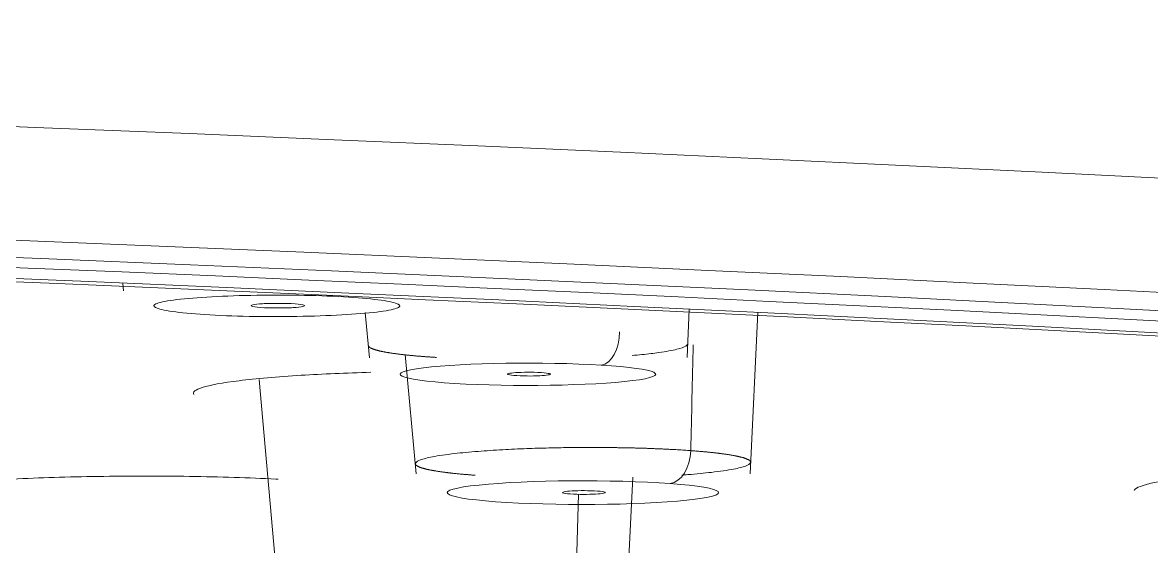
# Model space of a CAD drawing. Extents: x 19821 to 22981, y -91 to 2224.
# Drawn here: x 20742.06 to 20752.65, y 1308.87 to 1313.79 of the extents above; entities that cross this region are included whole.
import ezdxf

# ---------------------------------------------------------------- set-up
doc = ezdxf.new("R2010")
doc.units = 0
doc.header["$LTSCALE"] = 10
doc.header["$MEASUREMENT"] = 0
doc.layers.add('1', color=7, linetype='CONTINUOUS')

msp = doc.modelspace()

# ---------------------------------------------------------------- linework, layer by layer
at = {"layer": '1', "color": 7, "linetype": 'Continuous', "lineweight": 18}
for p, q in [((20742.997, 1311.341), (20743.003, 1311.272)), ((20745.272, 1311.069), (20745.313, 1310.644)), ((20748.293, 1310.645), (20748.313, 1311.098)), ((20748.883, 1309.555), (20748.956, 1311.067)), ((20745.647, 1310.674), (20745.752, 1309.554)), ((20744.277, 1310.44), (20744.449, 1308.517)), ((20747.732, 1308.517), (20747.784, 1309.523))]:
    msp.add_line(p, q, dxfattribs=at)
at = {"layer": '1', "color": 7, "linetype": 'Continuous', "lineweight": 13}
msp.add_line((20747.275, 1309.365), (20747.254, 1308.708), dxfattribs=at)
msp.add_ellipse((20690.341, 1302.937), major_axis=(-124.486, 0), ratio=0.087156, start_param=3.139264, end_param=4.704892, dxfattribs=at)
at = {"layer": '1', "color": 7, "linetype": 'Continuous', "lineweight": 18}
for centre, major_axis, ratio, start_param, end_param in [((20690.341, 1301.967), (-123.486, 0), 0.087156, 3.213209, 4.704892), ((20690.341, 1301.967), (-121.8, 0), 0.087156, 1.570796, 4.70718), ((20690.341, 1301.967), (-120.85, 0), 0.087156, 1.570796, 4.712389), ((20690.341, 1302.016), (119.248, 0), 0.087156, 4.712389, 7.847018), ((20690.341, 1301.967), (119.464, 0), 0.087156, 4.712389, 7.853982), ((20747.488, 1310.873), (-0.018, -0.299), 0.570796, 0.106884, 1.650487), ((20746.801, 1310.489), (-1.2, 0), 0.087155, 4.103011, 7.241448), ((20746.798, 1310.489), (-1.2, 0), 0.087156, 0.961452, 4.099821), ((20748.134, 1309.763), (-0.022, -0.299), 0.639977, 0.114038, 1.649194), ((20747.316, 1309.379), (-1.274, 0), 0.087155, 4.015182, 7.154819), ((20747.314, 1309.379), (-1.274, 0), 0.087157, 0.873501, 4.013315)]:
    msp.add_ellipse(centre, major_axis=major_axis, ratio=ratio, start_param=start_param, end_param=end_param, dxfattribs=at)
for points in [[(20745.02, 1311.218), (20744.883, 1311.225), (20744.601, 1311.233), (20744.136, 1311.23), (20743.723, 1311.212), (20743.418, 1311.182), (20743.27, 1311.144), (20743.3, 1311.104), (20743.507, 1311.068), (20743.729, 1311.05), (20743.866, 1311.043)], [(20743.866, 1311.043), (20744.003, 1311.036), (20744.286, 1311.028), (20744.75, 1311.031), (20745.163, 1311.049), (20745.468, 1311.079), (20745.616, 1311.117), (20745.587, 1311.157), (20745.379, 1311.193), (20745.157, 1311.211), (20745.02, 1311.218)], [(20744.578, 1311.151), (20744.519, 1311.153), (20744.412, 1311.155), (20744.268, 1311.149), (20744.194, 1311.137), (20744.202, 1311.123), (20744.274, 1311.116), (20744.326, 1311.113)], [(20744.326, 1311.113), (20744.386, 1311.111), (20744.493, 1311.109), (20744.637, 1311.115), (20744.711, 1311.127), (20744.703, 1311.141), (20744.63, 1311.148), (20744.578, 1311.151)], [(20746.924, 1310.504), (20746.879, 1310.507), (20746.795, 1310.509), (20746.676, 1310.505), (20746.607, 1310.496), (20746.603, 1310.485), (20746.655, 1310.479), (20746.694, 1310.476)], [(20746.694, 1310.476), (20746.739, 1310.474), (20746.823, 1310.471), (20746.943, 1310.476), (20747.011, 1310.484), (20747.015, 1310.495), (20746.963, 1310.502), (20746.924, 1310.504)], [(20747.453, 1309.394), (20747.41, 1309.396), (20747.329, 1309.399), (20747.205, 1309.396), (20747.129, 1309.387), (20747.113, 1309.376), (20747.159, 1309.37), (20747.195, 1309.367)], [(20747.195, 1309.367), (20747.238, 1309.364), (20747.319, 1309.361), (20747.442, 1309.365), (20747.519, 1309.373), (20747.534, 1309.384), (20747.488, 1309.39), (20747.453, 1309.394)]]:
    msp.add_open_spline(points, degree=3, dxfattribs=at)
for points, knots in [([(20745.941, 1310.647), (20745.936, 1310.647), (20745.925, 1310.648), (20745.909, 1310.649), (20745.893, 1310.65), (20745.878, 1310.651), (20745.862, 1310.652), (20745.847, 1310.653), (20745.832, 1310.654), (20745.817, 1310.655), (20745.802, 1310.657), (20745.787, 1310.658), (20745.773, 1310.659), (20745.758, 1310.66), (20745.744, 1310.661), (20745.73, 1310.663), (20745.716, 1310.664), (20745.702, 1310.665), (20745.689, 1310.667), (20745.676, 1310.668), (20745.663, 1310.669), (20745.65, 1310.671), (20745.637, 1310.672), (20745.624, 1310.673), (20745.612, 1310.675), (20745.6, 1310.676), (20745.588, 1310.678), (20745.576, 1310.679), (20745.564, 1310.681), (20745.553, 1310.682), (20745.542, 1310.684), (20745.531, 1310.685), (20745.52, 1310.687), (20745.51, 1310.689), (20745.5, 1310.69), (20745.49, 1310.692), (20745.48, 1310.693), (20745.47, 1310.695), (20745.461, 1310.697), (20745.452, 1310.698), (20745.443, 1310.7), (20745.435, 1310.702), (20745.426, 1310.704), (20745.418, 1310.705), (20745.41, 1310.707), (20745.403, 1310.709), (20745.396, 1310.711), (20745.389, 1310.713), (20745.382, 1310.714), (20745.375, 1310.716), (20745.369, 1310.718), (20745.363, 1310.72), (20745.357, 1310.722), (20745.352, 1310.724), (20745.347, 1310.725), (20745.342, 1310.727), (20745.337, 1310.729), (20745.333, 1310.731), (20745.329, 1310.733), (20745.313, 1310.741), (20745.304, 1310.75), (20745.303, 1310.757), (20745.302, 1310.758)], [0, 0, 0, 0, 0.013777, 0.027571, 0.041381, 0.055209, 0.069052, 0.082913, 0.09679, 0.110684, 0.124594, 0.138521, 0.152465, 0.166425, 0.180402, 0.194396, 0.208406, 0.222433, 0.236477, 0.250537, 0.264614, 0.278707, 0.292817, 0.306943, 0.321087, 0.335246, 0.349423, 0.363616, 0.377825, 0.392051, 0.406294, 0.420553, 0.434829, 0.449122, 0.463431, 0.477756, 0.492098, 0.506457, 0.520832, 0.535224, 0.549632, 0.564057, 0.578498, 0.592956, 0.60743, 0.621921, 0.636429, 0.650953, 0.665493, 0.68005, 0.694624, 0.709214, 0.72382, 0.738443, 0.753082, 0.767738, 0.782411, 0.797099, 0.811805, 0.826526, 0.983745, 1, 1, 1, 1]), ([(20748.299, 1310.774), (20748.298, 1310.767), (20748.284, 1310.75), (20748.204, 1310.721), (20748.058, 1310.695), (20747.9, 1310.676), (20747.808, 1310.667), (20747.776, 1310.665)], [0, 0, 0, 0, 0.177811, 0.424815, 0.707743, 0.900858, 1, 1, 1, 1]), ([(20743.663, 1310.299), (20743.65, 1310.321), (20743.71, 1310.368), (20744.049, 1310.431), (20744.623, 1310.481), (20745.093, 1310.501), (20745.326, 1310.508)], [0, 0, 0, 0, 0.238847, 0.502613, 0.766378, 1, 1, 1, 1]), ([(20746.305, 1309.542), (20746.299, 1309.542), (20746.289, 1309.543), (20746.273, 1309.544), (20746.258, 1309.545), (20746.243, 1309.547), (20746.228, 1309.548), (20746.213, 1309.549), (20746.198, 1309.55), (20746.184, 1309.552), (20746.169, 1309.553), (20746.155, 1309.554), (20746.141, 1309.556), (20746.127, 1309.557), (20746.114, 1309.558), (20746.101, 1309.56), (20746.087, 1309.561), (20746.074, 1309.563), (20746.062, 1309.564), (20746.049, 1309.566), (20746.037, 1309.567), (20746.024, 1309.569), (20746.013, 1309.57), (20746.001, 1309.572), (20745.989, 1309.573), (20745.978, 1309.575), (20745.967, 1309.577), (20745.956, 1309.578), (20745.946, 1309.58), (20745.935, 1309.582), (20745.925, 1309.583), (20745.916, 1309.585), (20745.906, 1309.587), (20745.897, 1309.589), (20745.888, 1309.59), (20745.879, 1309.592), (20745.87, 1309.594), (20745.862, 1309.596), (20745.854, 1309.597), (20745.846, 1309.599), (20745.838, 1309.601), (20745.831, 1309.603), (20745.824, 1309.605), (20745.817, 1309.607), (20745.811, 1309.609), (20745.805, 1309.61), (20745.799, 1309.612), (20745.793, 1309.614), (20745.788, 1309.616), (20745.783, 1309.618), (20745.778, 1309.62), (20745.774, 1309.622), (20745.77, 1309.624), (20745.766, 1309.626), (20745.762, 1309.628), (20745.759, 1309.63), (20745.756, 1309.632), (20745.753, 1309.634), (20745.751, 1309.636), (20745.742, 1309.644), (20745.74, 1309.661), (20745.784, 1309.687), (20745.898, 1309.717), (20746.086, 1309.744), (20746.318, 1309.766), (20746.551, 1309.782), (20746.777, 1309.792), (20746.985, 1309.798), (20747.131, 1309.801), (20747.22, 1309.802), (20747.261, 1309.802), (20747.302, 1309.802), (20747.343, 1309.802), (20747.383, 1309.802), (20747.424, 1309.802), (20747.465, 1309.802), (20747.505, 1309.802), (20747.545, 1309.802), (20747.585, 1309.801), (20747.624, 1309.801), (20747.664, 1309.8), (20747.703, 1309.8), (20747.741, 1309.799), (20747.78, 1309.798), (20747.818, 1309.797), (20747.855, 1309.796), (20747.892, 1309.795), (20747.929, 1309.794), (20747.965, 1309.792), (20748.001, 1309.791), (20748.036, 1309.789), (20748.071, 1309.788), (20748.105, 1309.786), (20748.138, 1309.784), (20748.171, 1309.783), (20748.204, 1309.781), (20748.236, 1309.779), (20748.267, 1309.777), (20748.297, 1309.775), (20748.317, 1309.773), (20748.327, 1309.773)], [0, 0, 0, 0, 0.004171, 0.008347, 0.012528, 0.016714, 0.020904, 0.0251, 0.029301, 0.033508, 0.037719, 0.041935, 0.046156, 0.050382, 0.054613, 0.058849, 0.06309, 0.067336, 0.071588, 0.075844, 0.080105, 0.084371, 0.088643, 0.092919, 0.0972, 0.101486, 0.105778, 0.110074, 0.114375, 0.118682, 0.122993, 0.127309, 0.131631, 0.135957, 0.140288, 0.144625, 0.148966, 0.153312, 0.157663, 0.16202, 0.166381, 0.170747, 0.175119, 0.179495, 0.183876, 0.188262, 0.192654, 0.19705, 0.201451, 0.205857, 0.210268, 0.214684, 0.219106, 0.223532, 0.227963, 0.232399, 0.23684, 0.241286, 0.245737, 0.250193, 0.2978, 0.355307, 0.422689, 0.499917, 0.562474, 0.618739, 0.668715, 0.712403, 0.749803, 0.758136, 0.766451, 0.774748, 0.783028, 0.79129, 0.799535, 0.807762, 0.815972, 0.824164, 0.832339, 0.840497, 0.848637, 0.856759, 0.864864, 0.872952, 0.881022, 0.889075, 0.897111, 0.905129, 0.91313, 0.921114, 0.92908, 0.937029, 0.944961, 0.952875, 0.960772, 0.968652, 0.976515, 0.984361, 0.992189, 1, 1, 1, 1]), ([(20748.327, 1309.773), (20748.332, 1309.772), (20748.343, 1309.772), (20748.358, 1309.77), (20748.374, 1309.769), (20748.389, 1309.768), (20748.404, 1309.767), (20748.419, 1309.765), (20748.434, 1309.764), (20748.448, 1309.763), (20748.462, 1309.762), (20748.477, 1309.76), (20748.491, 1309.759), (20748.504, 1309.757), (20748.518, 1309.756), (20748.531, 1309.755), (20748.545, 1309.753), (20748.558, 1309.752), (20748.57, 1309.75), (20748.583, 1309.749), (20748.595, 1309.747), (20748.607, 1309.746), (20748.619, 1309.744), (20748.631, 1309.743), (20748.642, 1309.741), (20748.654, 1309.739), (20748.665, 1309.738), (20748.676, 1309.736), (20748.686, 1309.734), (20748.696, 1309.733), (20748.706, 1309.731), (20748.716, 1309.729), (20748.726, 1309.728), (20748.735, 1309.726), (20748.744, 1309.724), (20748.753, 1309.722), (20748.762, 1309.721), (20748.77, 1309.719), (20748.778, 1309.717), (20748.786, 1309.715), (20748.793, 1309.713), (20748.801, 1309.711), (20748.808, 1309.71), (20748.814, 1309.708), (20748.821, 1309.706), (20748.827, 1309.704), (20748.833, 1309.702), (20748.838, 1309.7), (20748.844, 1309.698), (20748.849, 1309.696), (20748.853, 1309.694), (20748.858, 1309.692), (20748.862, 1309.69), (20748.866, 1309.688), (20748.869, 1309.687), (20748.873, 1309.685), (20748.876, 1309.683), (20748.878, 1309.681), (20748.881, 1309.679), (20748.889, 1309.67), (20748.892, 1309.653), (20748.848, 1309.627), (20748.733, 1309.598), (20748.545, 1309.57), (20748.363, 1309.553), (20748.261, 1309.545), (20748.242, 1309.544)], [0, 0, 0, 0, 0.007236, 0.014481, 0.021733, 0.028994, 0.036264, 0.043541, 0.050827, 0.058121, 0.065424, 0.072734, 0.080054, 0.087381, 0.094717, 0.10206, 0.109413, 0.116773, 0.124142, 0.13152, 0.138905, 0.146299, 0.153701, 0.161112, 0.168531, 0.175958, 0.183394, 0.190838, 0.19829, 0.205751, 0.21322, 0.220697, 0.228183, 0.235677, 0.243179, 0.25069, 0.25821, 0.265737, 0.273273, 0.280818, 0.288371, 0.295932, 0.303502, 0.31108, 0.318666, 0.326261, 0.333864, 0.341476, 0.349096, 0.356725, 0.364362, 0.372007, 0.379661, 0.387324, 0.394995, 0.402674, 0.410362, 0.418058, 0.425762, 0.433475, 0.516166, 0.615842, 0.732498, 0.866131, 0.974595, 1, 1, 1, 1]), ([(20752.489, 1309.399), (20752.49, 1309.403), (20752.51, 1309.431), (20752.675, 1309.483), (20753.149, 1309.542), (20753.84, 1309.585), (20754.648, 1309.604), (20755.49, 1309.598), (20756.282, 1309.566), (20756.671, 1309.533), (20756.837, 1309.512)], [0, 0, 0, 0, 0.023486, 0.162988, 0.30249, 0.441992, 0.581494, 0.720996, 0.860498, 1, 1, 1, 1]), ([(20740.739, 1309.318), (20740.739, 1309.319), (20740.738, 1309.345), (20740.847, 1309.396), (20741.275, 1309.46), (20741.944, 1309.51), (20742.755, 1309.535), (20743.632, 1309.536), (20744.193, 1309.518), (20744.448, 1309.505), (20744.456, 1309.505)], [0, 0, 0, 0, 0.00633, 0.171084, 0.335838, 0.500592, 0.665346, 0.8301, 0.994854, 1, 1, 1, 1])]:
    msp.add_open_spline(points, degree=3, knots=knots, dxfattribs=at)
at = {"layer": '1', "color": 7, "linetype": 'Continuous', "lineweight": 13}
msp.add_open_spline([(20748.35, 1310.766), (20748.342, 1310.435), (20748.335, 1310.104), (20748.327, 1309.773)], degree=3, dxfattribs=at)

doc.saveas('drawing.dxf')
